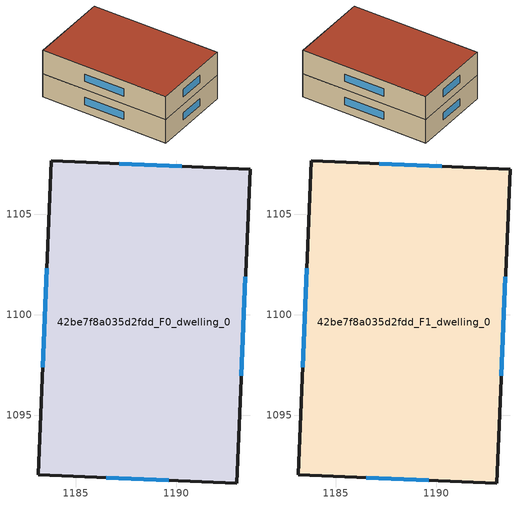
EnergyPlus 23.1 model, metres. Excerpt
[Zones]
42be7f8a035d2fdd_F0_dwelling_0
 floor ground (EU_floor_Construction): 1193.67,1107.25 1193.01,1091.63 1183.12,1092.04 1183.77,1107.66 z0
 wall outside (EU_wall_Construction): 1183.12,1092.04 1193.01,1091.63 1193.67,1107.25 1183.77,1107.66 1183.12,1092.04 z0:3
 window (EU_Window_Construction): 1186.51,1091.9 1189.63,1091.77 / 1183.55,1102.32 1183.34,1097.39 / 1190.28,1107.39 1187.16,1107.52 / 1193.24,1096.98 1193.44,1101.9 z1.03:1.97
42be7f8a035d2fdd_F1_dwelling_0
 floor to 42be7f8a035d2fdd_F0_dwelling_0 (EU_floor_Construction): 1193.67,1107.25 1193.01,1091.63 1183.12,1092.04 1183.77,1107.66 z3
 wall outside (EU_wall_Construction): 1183.12,1092.04 1193.01,1091.63 1193.67,1107.25 1183.77,1107.66 1183.12,1092.04 z3:6
 window (EU_Window_Construction): 1186.51,1091.9 1189.63,1091.77 / 1183.55,1102.32 1183.34,1097.39 / 1190.28,1107.39 1187.16,1107.52 / 1193.24,1096.98 1193.44,1101.9 z4.03:4.97
 roof outside (EU_roof_Construction): 1193.01,1091.63 1193.67,1107.25 1183.77,1107.66 1183.12,1092.04 z6
[Building]
EU S2 Campaign: North Axis=0; Terrain=City; Solar Distribution=FullExterior
[Site:Location]
Cape.Town.Intl.AP: Latitude=-33.965; Longitude=18.602; Time Zone=2; Elevation=46
[SizingPeriod:WeatherFileDays]
AnnualSizingPeriod: Begin Month=1; Begin Day of Month=1; End Month=12; End Day of Month=31; Day of Week for Start Day=Monday; Use Weather File Daylight Saving Period=No; Use Weather File Rain and Snow Indicators=No
[MATERIAL]
EU_InternalMass_Material: Roughness=MediumRough; Thickness=0.1; Conductivity=1; Density=1800; Specific Heat=900; Thermal Absorptance=0.9; Solar Absorptance=0.7; Visible Absorptance=0.7
[MATERIAL:NOMASS] Roughness=MediumRough; Thermal Absorptance=0.9; Solar Absorptance=0.7; Visible Absorptance=0.7
Name | Thermal Resistance
EU_wall_NoMass | 0.493876
EU_roof_NoMass | 0.449382
EU_floor_NoMass | 1.25
[WINDOWMATERIAL:SIMPLEGLAZINGSYSTEM]
EU_Window_SimpleGlazing: UFactor=4.4; Solar Heat Gain Coefficient=0.85; Visible Transmittance=0.85
[CONSTRUCTION]
EU_wall_Construction: EU_wall_NoMass
EU_roof_Construction: EU_roof_NoMass
EU_floor_Construction: EU_floor_NoMass
EU_Window_Construction: EU_Window_SimpleGlazing
EU_InternalMass_Construction: EU_InternalMass_Material
[ZONE] Type=1; Multiplier=1; Ceiling Height=autocalculate; Volume=464.505; Floor Area=autocalculate; Part of Total Floor Area=Yes
42be7f8a035d2fdd_F0_dwelling_0; 42be7f8a035d2fdd_F1_dwelling_0
[INTERNALMASS] Construction=EU_InternalMass_Construction; Surface Area=154.835
Name | Zone or ZoneList
42be7f8a035d2fdd_F0_dwelling_0_EU_InternalMass | 42be7f8a035d2fdd_F0_dwelling_0
42be7f8a035d2fdd_F1_dwelling_0_EU_InternalMass | 42be7f8a035d2fdd_F1_dwelling_0
[OTHEREQUIPMENT] Fuel Type=Electricity; Design Level Calculation Method=Watts/Area; Power per Zone Floor Area=1; Fraction Latent=0; Fraction Radiant=0; Fraction Lost=0; Carbon Dioxide Generation Rate=0; EndUse Subcategory=EU_Step8_InternalGains
Name | Zone or ZoneList or Space or SpaceList | Schedule
EU_Step8_InternalGain_42be7f8a035d2fdd_F0_dwelling_0_f000 | 42be7f8a035d2fdd_F0_dwelling_0 | EU_Step8_GainSchedule_42be7f8a035d2fdd_F0_dwelling_0_f000
EU_Step8_InternalGain_42be7f8a035d2fdd_F1_dwelling_0_f000 | 42be7f8a035d2fdd_F1_dwelling_0 | EU_Step8_GainSchedule_42be7f8a035d2fdd_F1_dwelling_0_f000
[ZONEVENTILATION:DESIGNFLOWRATE] Schedule=EU_AlwaysOn; Design Flow Rate Calculation Method=AirChanges/Hour; Air Changes per Hour=0.64; Ventilation Type=Natural; Fan Pressure Rise=0; Fan Total Efficiency=1; Constant Term Coefficient=1; Temperature Term Coefficient=0; Velocity Term Coefficient=0; Velocity Squared Term Coefficient=0; Minimum Indoor Temperature=-100; Maximum Indoor Temperature=100; Delta Temperature=-100; Minimum Outdoor Temperature=-100; Maximum Outdoor Temperature=100; Maximum Wind Speed=40
Name | Zone or ZoneList or Space or SpaceList
EU_ConstantAir_42be7f8a035d2fdd_F0_dwelling_0 | 42be7f8a035d2fdd_F0_dwelling_0
EU_ConstantAir_42be7f8a035d2fdd_F1_dwelling_0 | 42be7f8a035d2fdd_F1_dwelling_0
[HVACTEMPLATE:THERMOSTAT] Constant Heating Setpoint=20; Constant Cooling Setpoint=50
EU_HeatOnly_42be7f8a035d2fdd_F0_dwelling_0; EU_HeatOnly_42be7f8a035d2fdd_F1_dwelling_0
[HVACTEMPLATE:ZONE:IDEALLOADSAIRSYSTEM] System Availability Schedule=EU_AlwaysOn; Maximum Heating Supply Air Temperature=50; Minimum Cooling Supply Air Temperature=13; Maximum Heating Supply Air Humidity Ratio=0.0156; Minimum Cooling Supply Air Humidity Ratio=0.0077; Heating Limit=NoLimit; Cooling Limit=NoLimit; Heating Availability Schedule=EU_AlwaysOn; Cooling Availability Schedule=EU_CoolingOff; Dehumidification Control Type=ConstantSensibleHeatRatio; Cooling Sensible Heat Ratio=0.7; Dehumidification Setpoint=60; Humidification Control Type=None; Humidification Setpoint=30; Outdoor Air Method=None; Outdoor Air Flow Rate per Person=0.00944; Outdoor Air Flow Rate per Zone Floor Area=0; Outdoor Air Flow Rate per Zone=0; Demand Controlled Ventilation Type=None; Outdoor Air Economizer Type=NoEconomizer; Heat Recovery Type=None; Sensible Heat Recovery Effectiveness=0.7; Latent Heat Recovery Effectiveness=0.65
Name | Template Thermostat
42be7f8a035d2fdd_F0_dwelling_0 | EU_HeatOnly_42be7f8a035d2fdd_F0_dwelling_0
42be7f8a035d2fdd_F1_dwelling_0 | EU_HeatOnly_42be7f8a035d2fdd_F1_dwelling_0
[SIZING:ZONE] Zone Cooling Design Supply Air Temperature Input Method=SupplyAirTemperature; Zone Cooling Design Supply Air Temperature=13; Zone Heating Design Supply Air Temperature Input Method=SupplyAirTemperature; Zone Heating Design Supply Air Temperature=50; Zone Cooling Design Supply Air Humidity Ratio=0.008; Zone Heating Design Supply Air Humidity Ratio=0.008; Cooling Design Air Flow Method=DesignDay; Cooling Design Air Flow Rate=0; Cooling Minimum Air Flow per Zone Floor Area=0.000762; Cooling Minimum Air Flow=0; Cooling Minimum Air Flow Fraction=0.2; Heating Design Air Flow Method=DesignDay; Heating Design Air Flow Rate=0; Heating Maximum Air Flow per Zone Floor Area=0.002032; Heating Maximum Air Flow=0.141576; Heating Maximum Air Flow Fraction=0.3; Account for Dedicated Outdoor Air System=No; Dedicated Outdoor Air System Control Strategy=NeutralSupplyAir; Dedicated Outdoor Air Low Setpoint Temperature for Design=autosize; Dedicated Outdoor Air High Setpoint Temperature for Design=autosize; Zone Load Sizing Method=Sensible Load Only No Latent Load; Zone Latent Cooling Design Supply Air Humidity Ratio Input Method=HumidityRatioDifference; Zone Cooling Design Supply Air Humidity Ratio Difference=0.005; Zone Latent Heating Design Supply Air Humidity Ratio Input Method=HumidityRatioDifference; Zone Humidification Design Supply Air Humidity Ratio Difference=0.005
42be7f8a035d2fdd_F0_dwelling_0; 42be7f8a035d2fdd_F1_dwelling_0
[SCHEDULE:CONSTANT]
Name | Hourly Value
EU_AlwaysOn | 1
EU_CoolingOff | 0
[SCHEDULE:FILE] Column Number=1; Rows to Skip at Top=0; Number of Hours of Data=8760; Column Separator=Comma; Interpolate to Timestep=No; Minutes per Item=60; Adjust Schedule for Daylight Savings=Yes
Name | File
EU_Step8_GainSchedule_42be7f8a035d2fdd_F0_dwelling_0_f000 | ../../schedules/42be7f8a035d2fdd/42be7f8a035d2fdd_F0_dwelling_0_f000_gain.csv
EU_Step8_GainSchedule_42be7f8a035d2fdd_F1_dwelling_0_f000 | ../../schedules/42be7f8a035d2fdd/42be7f8a035d2fdd_F1_dwelling_0_f000_gain.csv
